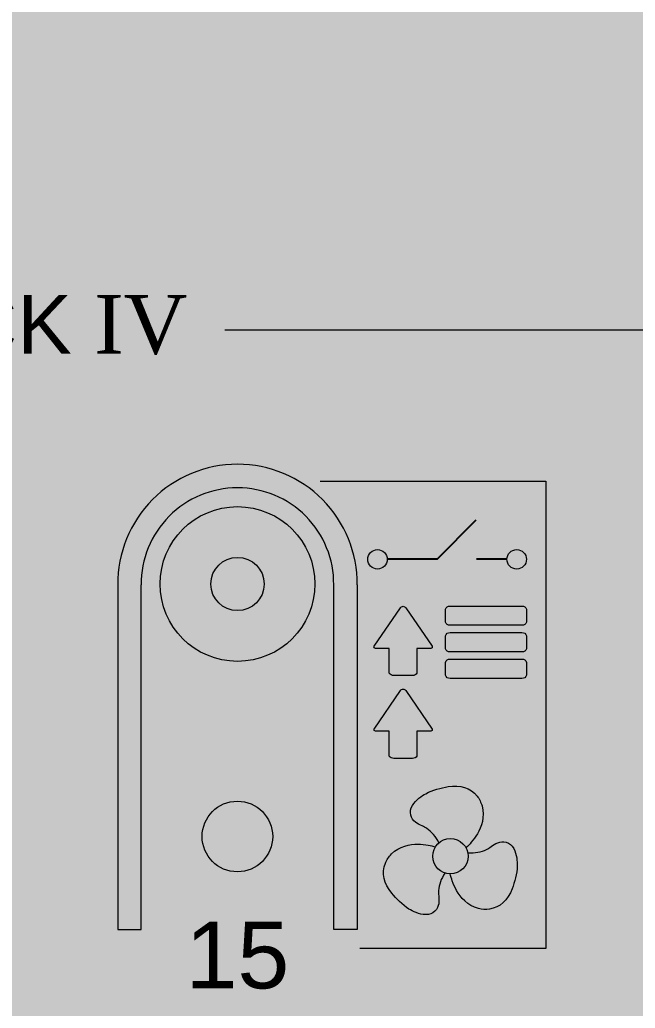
# Model space of a CAD drawing. Header units: millimetres. Extents: x 27500 to 33280, y -10980 to 420.
# Drawn here: x 28063.41 to 28079.21, y 168.07 to 193.44 of the extents above; entities that cross this region are included whole.
import ezdxf
from ezdxf.enums import TextEntityAlignment as Align

# ---------------------------------------------------------------- set-up
doc = ezdxf.new("R2010")
doc.units = ezdxf.units.MM
doc.layers.add('SX_ZEN_BODY', color=7, linetype='Continuous', true_color=0xefefeb)
doc.layers.add('SX_ZEN_KNX_BLACK', color=7, linetype='Continuous', true_color=0x2b2e31)
doc.styles.get("Standard").update_dxf_attribs({"font": 'arial.ttf'})
doc.styles.add('SX_ZIOMB16V3_Arial', font='arial.ttf')
doc.styles.add('SX_ZIOMB16V3_Arial_Rounded', font='txt')

# ---------------------------------------------------------------- blocks, each defined once
blk = doc.blocks.new('SX_DYN_ZENNIO_G005')
at = {"true_color": 0x2f3236}
h = blk.add_hatch(color=250, dxfattribs=at)
h.dxf.hatch_style = 1
h.paths.add_polyline_path([(117.8418902594114, -10.4080891682273, 1), (117.3418902594114, -10.4080891682273, 1)])
h = blk.add_hatch(color=250, dxfattribs=at)
h.dxf.hatch_style = 1
h.paths.add_polyline_path([(121.415600022279, -10.4080891682273, 1), (120.915600022279, -10.4080891682273, 1)])
h = blk.add_hatch(color=250, dxfattribs=at)
h.dxf.hatch_style = 1
h.paths.add_polyline_path([(117.5038863737616, -12.63819295607332, 0.5254335897127663), (117.5423306664422, -12.69400004930081), (117.8958683153294, -12.69400004930081), (117.8958683153294, -13.33251415948631, 0.24962253170569), (118.0085789273623, -13.39252365213848), (118.2499744377162, -13.39252365213848), (118.4913699480701, -13.39252365213848, 0.24962253170569), (118.604080560103, -13.33251415948631), (118.604080560103, -12.69400004930081), (118.9576182089902, -12.69400004930081, 0.6884265938689978), (118.9850545158667, -12.6221923982897), (118.3123982652221, -11.64445901467421, 0.2289995701641923), (118.2499744377021, -11.61348219450825, 0.2593702650229525), (118.1823508763671, -11.65201704057413)])
h = blk.add_hatch(color=250, dxfattribs=at)
h.dxf.hatch_style = 1
h.paths.add_polyline_path([(121.4132437001087, -11.68678215552459, 0.3758706826029272), (121.2981514290334, -11.60645795996275), (119.4537490062778, -11.60646742883396), (119.4537490062778, -11.60645794642401, 0.3754197289689309), (119.3386972885016, -11.68661868479772), (119.3386972885016, -12.01920650924818, 0.37541972896893), (119.4537490062778, -12.09936724762188), (121.2981514217965, -12.09936726116062, 0.3754197289689313), (121.4132031407496, -12.01920652447585)])
h = blk.add_hatch(color=250, dxfattribs=at)
h.dxf.hatch_style = 1
h.paths.add_polyline_path([(121.4132436932871, -12.36961377551721, 0.3758706826029272), (121.2981514222117, -12.28928957995536), (119.4537489994561, -12.28929904882658), (119.4537489994561, -12.28928956641663, 0.3754197289689311), (119.3386972816799, -12.36945030479033), (119.3386972816799, -12.70203812924079, 0.3754197289689291), (119.4537489994561, -12.7821988676145), (121.2981514149749, -12.78219888115323, 0.3754197289689312), (121.4132031339279, -12.70203814446846)])
h = blk.add_hatch(color=250, dxfattribs=at)
h.dxf.hatch_style = 1
h.paths.add_polyline_path([(121.4132437001105, -13.05261228445339, 0.3758706826029257), (121.2981514290352, -12.97228808889154), (119.4537490062796, -12.97229755776276), (119.4537490062796, -12.97228807535281, 0.3754197289689309), (119.3386972885034, -13.05244881372651), (119.3386972885034, -13.38503663817697, 0.3754197289689294), (119.4537490062796, -13.46519737655067), (121.2981514217983, -13.46519739008941, 0.3754197289689313), (121.4132031407514, -13.38503665340464)])
h = blk.add_hatch(color=250, dxfattribs=at)
h.dxf.hatch_style = 1
h.paths.add_polyline_path([(117.5038863737616, -14.76402875123982, 0.5254335897127663), (117.5423306664422, -14.8198358444673), (117.8958683153294, -14.8198358444673), (117.8958683153294, -15.4583499546528, 0.24962253170569), (118.0085789273623, -15.51835944730497), (118.2499744377162, -15.51835944730497), (118.4913699480701, -15.51835944730497, 0.24962253170569), (118.604080560103, -15.4583499546528), (118.604080560103, -14.8198358444673), (118.9576182089902, -14.8198358444673, 0.6884265938689978), (118.9850545158667, -14.74802819345619), (118.3123982652221, -13.77029480984069, 0.2289995701641923), (118.2499744377021, -13.73931798967474, 0.2593702650229525), (118.1823508763671, -13.77785283574063)])
h = blk.add_hatch(color=250, dxfattribs=at)
h.dxf.hatch_style = 1
edge = h.paths.add_edge_path()
edge.add_spline(control_points=[(120.1546614415686, -17.45500495965403), (120.2544057447378, -17.28254292703728), (120.3560553158133, -17.01947481836429), (120.2773395250917, -16.74038834577855)], knot_values=[8, 8, 8, 8, 9, 9, 9, 9], degree=3, periodic=0)
edge.add_spline(control_points=[(120.2773395250917, -16.74038834577855), (120.2509833190545, -16.64925302862444), (120.2046218000007, -16.55691809831329), (120.1488045068938, -16.48610563933958)], knot_values=[7, 7, 7, 7, 8, 8, 8, 8], degree=3, periodic=0)
edge.add_spline(control_points=[(120.1488045068938, -16.48610563933958), (119.9830814817835, -16.27677314353092), (119.710698736659, -16.18824874912876), (119.4029979697895, -16.24406604364627)], knot_values=[6, 6, 6, 6, 7, 7, 7, 7], degree=3, periodic=0)
edge.add_spline(control_points=[(119.4029979697895, -16.24406604364627), (119.2202333817397, -16.27677314353092), (119.0085016649657, -16.32486351801013), (118.8288066752095, -16.42425499630039)], knot_values=[5, 5, 5, 5, 6, 6, 6, 6], degree=3, periodic=0)
edge.add_spline(control_points=[(118.8288066752095, -16.42425499630039), (118.7376724004177, -16.4745681833932), (118.5726187072889, -16.58069866500442), (118.4887163539331, -16.72539318132236)], knot_values=[4, 4, 4, 4, 5, 5, 5, 5], degree=3, periodic=0)
edge.add_spline(control_points=[(118.4887163539331, -16.72539318132236), (118.4420372902284, -16.80756668254285), (118.4277477809312, -16.89111621061816), (118.4494466654198, -16.97332499457876)], knot_values=[3, 3, 3, 3, 4, 4, 4, 4], degree=3, periodic=0)
edge.add_spline(control_points=[(118.4494466654198, -16.97332499457876), (118.4887163539331, -17.1366135148222), (118.6210266252049, -17.19779378580402), (118.7369667456198, -17.25258788086408)], knot_values=[2, 2, 2, 2, 3, 3, 3, 3], degree=3, periodic=0)
edge.add_spline(control_points=[(118.7369667456198, -17.25258788086408), (118.7798695162084, -17.27273432534581), (118.8224204994496, -17.29288076982662), (118.8586205896692, -17.31630850911857)], knot_values=[1, 1, 1, 1, 2, 2, 2, 2], degree=3, periodic=0)
edge.add_spline(control_points=[(118.8586205896692, -17.31630850911857), (118.9810869767586, -17.39661202512467), (119.0922276046269, -17.52892229973837), (119.166815314885, -17.68275504568952)], knot_values=[0, 0, 0, 0, 1, 1, 1, 1], degree=3, periodic=0)
edge.add_arc((119.4634865336809, -18.03032532841767), 0.4552845050672384, 28.203609984169816, 130.5317459929943, ccw=False)
edge.add_spline(control_points=[(119.8647167834194, -17.81515500693091), (119.8658308327274, -17.81408469026461), (119.8669448820353, -17.81301437359831), (119.8680589313433, -17.811944056932)], knot_values=[11.02568698387983, 11.02568698387983, 11.02568698387983, 11.02568698387983, 11.0524167708765, 11.0524167708765, 11.0524167708765, 11.0524167708765], degree=3, periodic=0)
edge.add_spline(control_points=[(119.8680589313433, -17.811944056932), (119.8691295184983, -17.81091549628705), (119.8702001056533, -17.8098869356421), (119.8712704818738, -17.80885555808196)], knot_values=[11, 11, 11, 11, 11.02568698387983, 11.02568698387983, 11.02568698387983, 11.02568698387983], degree=3, periodic=0)
edge.add_spline(control_points=[(119.8712704818738, -17.80885555808196), (119.9129404663897, -17.76870380007891), (119.9542907667549, -17.72428283054829), (119.9994526726821, -17.67294644399804)], knot_values=[10, 10, 10, 10, 11, 11, 11, 11], degree=3, periodic=0)
edge.add_spline(control_points=[(119.9994526726821, -17.67294644399804), (120.0583748468218, -17.60435679763792), (120.1103816041161, -17.53149793975113), (120.1546614415686, -17.45500495965403)], knot_values=[9, 9, 9, 9, 10, 10, 10, 10], degree=3, periodic=0)
h = blk.add_hatch(color=250, dxfattribs=at)
h.dxf.hatch_style = 1
edge = h.paths.add_edge_path()
edge.add_spline(control_points=[(117.9491374263177, -17.97235577476509), (117.8836879454622, -18.04023976632685), (117.8268121701851, -18.12618852071624), (117.7941050711263, -18.21044370359082)], knot_values=[7, 7, 7, 7, 8, 8, 8, 8], degree=3, periodic=0)
edge.add_spline(control_points=[(117.7941050711263, -18.21044370359082), (117.6953839673881, -18.4588694752059), (117.755682168349, -18.73915556094776), (117.9574288699843, -18.97692594511442)], knot_values=[6, 6, 6, 6, 7, 7, 7, 7], degree=3, periodic=0)
edge.add_spline(control_points=[(117.9574288699843, -18.97692594511442), (118.0766492450846, -19.11971519347877), (118.223919397695, -19.27891091589423), (118.4001566790287, -19.38468857010535)], knot_values=[5, 5, 5, 5, 6, 6, 6, 6], degree=3, periodic=0)
edge.add_spline(control_points=[(118.4001566790287, -19.38468857010535), (118.4887163539331, -19.4379302246101), (118.6642843014317, -19.52839516970594), (118.8296534609455, -19.52839516970594)], knot_values=[4, 4, 4, 4, 5, 5, 5, 5], degree=3, periodic=0)
edge.add_spline(control_points=[(118.8296534609455, -19.52839516970594), (118.9252696836513, -19.52839516970594), (119.004514715458, -19.499428040251), (119.0649893301145, -19.43948266516541)], knot_values=[3, 3, 3, 3, 4, 4, 4, 4], degree=3, periodic=0)
edge.add_spline(control_points=[(119.0649893301145, -19.43948266516541), (119.1861160245096, -19.3219911413083), (119.1735190352958, -19.17796699704864), (119.1631822435768, -19.05013763040129)], knot_values=[2, 2, 2, 2, 3, 3, 3, 3], degree=3, periodic=0)
edge.add_spline(control_points=[(119.1631822435768, -19.05013763040129), (119.1587002849139, -19.00240008332035), (119.1549250318401, -18.95519177733818), (119.1573242580923, -18.91264079302196)], knot_values=[1, 1, 1, 1, 2, 2, 2, 2], degree=3, periodic=0)
edge.add_spline(control_points=[(119.1573242580923, -18.91264079302196), (119.166462487495, -18.76604100874952), (119.2259139027194, -18.6044460600218), (119.3206480569499, -18.4626447283748)], knot_values=[0, 0, 0, 0, 1, 1, 1, 1], degree=3, periodic=0)
edge.add_arc((119.4634865336809, -18.03032532841767), 0.4552845050672384, -211.99589608327722, -108.28317157118971, ccw=False)
edge.add_spline(control_points=[(119.0773660959537, -17.78908895445089), (119.0223986120106, -17.77379534043881), (118.9621030170285, -17.75920440126934), (118.8965142513618, -17.74580530188574)], knot_values=[10, 10, 10, 10, 10.996754785895, 10.996754785895, 10.996754785895, 10.996754785895], degree=3, periodic=0)
edge.add_spline(control_points=[(118.8965142513618, -17.74580530188574), (118.8071077907209, -17.72925769687423), (118.7176660473417, -17.72135436313725), (118.629988440912, -17.72135436313725)], knot_values=[9, 9, 9, 9, 10, 10, 10, 10], degree=3, periodic=0)
edge.add_spline(control_points=[(118.629988440912, -17.72135436313725), (118.4304998345735, -17.72135436313725), (118.1514133690382, -17.76425817485175), (117.9491374263177, -17.97235577476509)], knot_values=[8, 8, 8, 8, 9, 9, 9, 9], degree=3, periodic=0)
h = blk.add_hatch(color=250, dxfattribs=at)
h.dxf.hatch_style = 1
edge = h.paths.add_edge_path()
edge.add_arc((119.4634865336809, -18.03032532841767), 0.4552845050672384, -90.67210715514477, 11.515606129763626, ccw=False)
edge.add_spline(control_points=[(119.4581459491157, -18.48557850930807), (119.4717640281117, -18.54241900328212), (119.4891584184418, -18.60067080685199), (119.5117040886664, -18.6640386077073)], knot_values=[10, 10, 10, 10, 11, 11, 11, 11], degree=3, periodic=0)
edge.add_spline(control_points=[(119.5117040886664, -18.6640386077073), (119.5422236579063, -18.75037547223597), (119.5794116648187, -18.83219614605728), (119.6224918891441, -18.90904195355266)], knot_values=[9, 9, 9, 9, 10, 10, 10, 10], degree=3, periodic=0)
edge.add_spline(control_points=[(119.6224918891441, -18.90904195355266), (119.7224136709458, -19.08115115877112), (119.9000259141642, -19.30131545572873), (120.1804884065207, -19.37230432840111)], knot_values=[8, 8, 8, 8, 9, 9, 9, 9], degree=3, periodic=0)
edge.add_spline(control_points=[(120.1804884065207, -19.37230432840111), (120.2716237213728, -19.39484999919601), (120.3748257329646, -19.40194182991523), (120.4649378483852, -19.38796986491557)], knot_values=[7, 7, 7, 7, 8, 8, 8, 8], degree=3, periodic=0)
edge.add_spline(control_points=[(120.4649378483852, -19.38796986491557), (120.7287116051923, -19.34972337486702), (120.9409372803122, -19.15729131146905), (121.0470677592413, -18.8635625018254)], knot_values=[6, 6, 6, 6, 7, 7, 7, 7], degree=3, periodic=0)
edge.add_spline(control_points=[(121.0470677592413, -18.8635625018254), (121.1097651864549, -18.68834841549629), (121.174720708964, -18.48056836024203), (121.1781795190993, -18.27575205513982)], knot_values=[5, 5, 5, 5, 6, 6, 6, 6], degree=3, periodic=0)
edge.add_spline(control_points=[(121.1781795190993, -18.27575205513982), (121.1797308579032, -18.17117401408482), (121.1700644889231, -17.97528424217613), (121.0877134745762, -17.83193046997472)], knot_values=[4, 4, 4, 4, 5, 5, 5, 5], degree=3, periodic=0)
edge.add_spline(control_points=[(121.0877134745762, -17.83193046997472), (121.0396583840504, -17.74908659669596), (120.9748792752355, -17.69482174273467), (120.8934114308715, -17.67294644399804)], knot_values=[3, 3, 3, 3, 4, 4, 4, 4], degree=3, periodic=0)
edge.add_spline(control_points=[(120.8934114308715, -17.67294644399804), (120.7312872451396, -17.62573813801587), (120.6122443711499, -17.70928766609209), (120.5071360042359, -17.78147615192152)], knot_values=[2, 2, 2, 2, 3, 3, 3, 3], degree=3, periodic=0)
edge.add_spline(control_points=[(120.5071360042359, -17.78147615192152), (120.467513488333, -17.80956121287941), (120.4294434129453, -17.83574100588372), (120.390668764596, -17.85606386406412)], knot_values=[1, 1, 1, 1, 2, 2, 2, 2], degree=3, periodic=0)
edge.add_spline(control_points=[(120.390668764596, -17.85606386406412), (120.2597697995781, -17.92101938821484), (120.0897069932746, -17.95132726178632), (119.9195019860947, -17.93894302008208)], knot_values=[0, 0, 0, 0, 1, 1, 1, 1], degree=3, periodic=0)
at = {"layer": 'SX_ZEN_BODY', "true_color": 0xefefeb}
blk.add_hatch(color=7, dxfattribs=at).paths.add_polyline_path([(0, -22.43), (0, 22.57), (0, 45), (8.425, 45), (59.77, 45), (82.475, 45), (133.82, 45), (140, 45), (140, 22.57), (140, -22.43), (140, -45), (133.82, -45), (82.475, -45), (59.77, -45), (8.425, -45), (0, -45)])
at = {"layer": 'SX_ZEN_KNX_BLACK', "true_color": 0x1c1d1f}
h = blk.add_hatch(color=250, dxfattribs=at)
h.paths.add_polyline_path([(115.945, -11.44), (115.83, -11.815), (115.645, -12.15), (115.405, -12.445), (115.11, -12.69), (114.775, -12.87), (114.4, -12.985), (114, -13.025), (113.6, -12.985), (113.225, -12.87), (112.89, -12.69), (112.595, -12.445), (112.355, -12.15), (112.17, -11.815), (112.055, -11.44), (112.015, -11.04), (112.055, -10.64), (112.17, -10.27), (112.355, -9.93), (112.595, -9.635), (112.89, -9.395), (113.225, -9.21), (113.6, -9.095), (114, -9.055), (114.4, -9.095), (114.775, -9.21), (115.11, -9.395), (115.405, -9.635), (115.645, -9.93), (115.83, -10.27), (115.945, -10.64), (115.985, -11.04)])
h.paths.add_polyline_path([(114.63, -10.775), (114.485, -10.56), (114.265, -10.41), (114, -10.36), (113.735, -10.41), (113.515, -10.56), (113.37, -10.775), (113.315, -11.04), (113.37, -11.31), (113.515, -11.525), (113.735, -11.67), (114, -11.725), (114.265, -11.67), (114.485, -11.525), (114.63, -11.31), (114.685, -11.04)], flags=0)
for points in [[(114.63, -11.31), (114.485, -11.525), (114.265, -11.67), (114, -11.725), (113.735, -11.67), (113.515, -11.525), (113.37, -11.31), (113.315, -11.04), (113.37, -10.775), (113.515, -10.56), (113.735, -10.41), (114, -10.36), (114.265, -10.41), (114.485, -10.56), (114.63, -10.775), (114.685, -11.04)], [(118.27, -11.615), (118.29, -11.625), (118.305, -11.635), (118.32, -11.65), (118.995, -12.64), (119, -12.65), (119, -12.66), (118.995, -12.665), (118.99, -12.675), (118.985, -12.685), (118.975, -12.69), (118.97, -12.695), (118.96, -12.695), (118.605, -12.695), (118.605, -13.335), (118.58, -13.36), (118.555, -13.375), (118.525, -13.39), (118.49, -13.395), (118.25, -13.395), (118.01, -13.395), (117.975, -13.39), (117.945, -13.375), (117.92, -13.36), (117.895, -13.335), (117.895, -12.695), (117.54, -12.695), (117.53, -12.695), (117.525, -12.69), (117.515, -12.685), (117.51, -12.675), (117.505, -12.665), (117.5, -12.66), (117.5, -12.65), (117.505, -12.64), (118.18, -11.65), (118.195, -11.635), (118.21, -11.625), (118.23, -11.615), (118.25, -11.615)], [(119.415, -12.095), (119.38, -12.08), (119.355, -12.055), (119.34, -12.02), (119.34, -11.685), (119.355, -11.65), (119.38, -11.625), (119.415, -11.61), (119.455, -11.605), (121.3, -11.605), (121.335, -11.61), (121.37, -11.625), (121.395, -11.65), (121.415, -11.685), (121.415, -12.02), (121.395, -12.055), (121.37, -12.08), (121.335, -12.095), (121.3, -12.1), (119.455, -12.1)], [(119.415, -12.78), (119.38, -12.765), (119.355, -12.735), (119.34, -12.7), (119.34, -12.37), (119.355, -12.335), (119.38, -12.31), (119.415, -12.29), (119.455, -12.29), (121.3, -12.29), (121.335, -12.29), (121.37, -12.31), (121.395, -12.335), (121.415, -12.37), (121.415, -12.7), (121.395, -12.735), (121.37, -12.765), (121.335, -12.78), (121.3, -12.78), (119.455, -12.78)], [(119.415, -13.46), (119.38, -13.445), (119.355, -13.42), (119.34, -13.385), (119.34, -13.05), (119.355, -13.015), (119.38, -12.99), (119.415, -12.975), (119.455, -12.97), (121.3, -12.97), (121.335, -12.975), (121.37, -12.99), (121.395, -13.015), (121.415, -13.05), (121.415, -13.385), (121.395, -13.42), (121.37, -13.445), (121.335, -13.46), (121.3, -13.465), (119.455, -13.465)], [(118.27, -13.74), (118.29, -13.75), (118.305, -13.76), (118.32, -13.78), (118.995, -14.765), (119, -14.775), (119, -14.785), (118.995, -14.795), (118.99, -14.8), (118.985, -14.81), (118.975, -14.815), (118.97, -14.82), (118.96, -14.82), (118.605, -14.82), (118.605, -15.46), (118.58, -15.485), (118.555, -15.5), (118.525, -15.515), (118.49, -15.52), (118.25, -15.52), (118.01, -15.52), (117.975, -15.515), (117.945, -15.5), (117.92, -15.485), (117.895, -15.46), (117.895, -14.82), (117.54, -14.82), (117.53, -14.82), (117.525, -14.815), (117.515, -14.81), (117.51, -14.8), (117.505, -14.795), (117.5, -14.785), (117.5, -14.775), (117.505, -14.765), (118.18, -13.78), (118.195, -13.76), (118.21, -13.75), (118.23, -13.74), (118.25, -13.74)], [(114.83, -17.875), (114.635, -18.165), (114.35, -18.36), (113.995, -18.43), (113.645, -18.36), (113.355, -18.165), (113.16, -17.875), (113.09, -17.525), (113.16, -17.17), (113.355, -16.885), (113.645, -16.69), (113.995, -16.62), (114.35, -16.69), (114.635, -16.885), (114.83, -17.17), (114.905, -17.525)]]:
    blk.add_hatch(color=250, dxfattribs=at).paths.add_polyline_path(points)
at = {"color": 250, "lineweight": 5, "true_color": 0x2f3236}
blk.add_line((113.6763802032804, -4.521180543175261), (128.2663487030912, -4.521180543175261), dxfattribs=at)
for points in [[(116.1193768656428, -8.397960910812216), (121.9112173479095, -8.397960910812216), (121.9112173479095, -20.39977299694452), (117.136860493091, -20.39977299694452)], [(119.166815314885, -17.68275504568952), (119.166815314885, -17.68275504568952)], [(119.166815314885, -17.68275504568952), (119.166815314885, -17.68275504568952)], [(119.9195019860947, -17.93894302008208), (119.9195019860947, -17.93894302008208)]]:
    blk.add_lwpolyline(points, dxfattribs=at)
at = {"color": 250, "true_color": 0x2f3236}
for points in [[(120.1128201672302, -9.406482748029118), (119.1203581269485, -10.40808916822639), (117.8418902594114, -10.4080891682273)], [(120.915600022279, -10.4080891682273), (120.1293158085029, -10.4080891682273)]]:
    blk.add_lwpolyline(points, dxfattribs=at)
at = {"color": 250, "lineweight": 9, "true_color": 0x2f3236}
for points in [[(110.9258328571288, -11.06322411834604), (110.9258328571288, -19.90780906026553), (111.5296439659371, -19.90780906026553), (111.5296439777296, -11.06322411834604)], [(117.0730953376298, -11.06322411834604), (117.0730953376298, -19.90780906026553), (116.4692842288216, -19.90780906026553), (116.4692842170291, -11.06322411834604)]]:
    blk.add_lwpolyline(points, dxfattribs=at)
at = {"color": 250, "lineweight": 5, "true_color": 0x2f3236}
for points in [[(118.2499744377021, -11.61348219450825, -0.2593702651017197), (118.3175979990653, -11.65201704057413), (118.9960625016708, -12.63819295607332, -0.5254335897127635), (118.9576182089902, -12.69400004930081), (118.604080560103, -12.69400004930081), (118.604080560103, -13.33251415948631, -0.2496225317056901), (118.4913699480701, -13.39252365213848), (118.2499744377162, -13.39252365213848), (118.0085789273623, -13.39252365213848, -0.2496225317056901), (117.8958683153294, -13.33251415948631), (117.8958683153294, -12.69400004930081), (117.5423306664422, -12.69400004930081, -0.5254335897127635), (117.5038863737616, -12.63819295607332), (118.1823508763671, -11.65201704057413, -0.2593702650229485), (118.2499744377021, -11.61348219450825)], [(119.4537490062778, -12.09936724762188), (119.4537490062778, -12.09936724762188, -0.3754197289689309), (119.3386972885016, -12.01920650924818), (119.3386972885016, -11.68661868479772), (119.3386972885016, -11.68661868479772, -0.3754197289689309), (119.4537490062778, -11.60645794642401), (119.4537490062778, -11.60646742883396), (121.2981514290334, -11.60645795996275, -0.3754197289689309), (121.4132031456327, -11.68661870002539), (121.4132437200521, -11.68661870002539), (121.4132031407496, -12.01920652447585, -0.3754197289689309), (121.2981514217965, -12.09936726116062), (119.4537489990409, -12.09936724762188)], [(119.4537489994561, -12.7821988676145), (119.4537489994561, -12.7821988676145, -0.3754197289689309), (119.3386972816799, -12.70203812924079), (119.3386972816799, -12.36945030479033), (119.3386972816799, -12.36945030479033, -0.3754197289689309), (119.4537489994561, -12.28928956641663), (119.4537489994561, -12.28929904882658), (121.2981514222117, -12.28928957995536, -0.3754197289689309), (121.413203138811, -12.369450320018), (121.4132437132305, -12.369450320018), (121.4132031339279, -12.70203814446846, -0.3754197289689309), (121.2981514149749, -12.78219888115323), (119.4537489922193, -12.7821988676145)], [(119.4537490062796, -13.46519737655067), (119.4537490062796, -13.46519737655067, -0.3754197289689309), (119.3386972885034, -13.38503663817697), (119.3386972885034, -13.05244881372651), (119.3386972885034, -13.05244881372651, -0.3754197289689309), (119.4537490062796, -12.97228807535281), (119.4537490062796, -12.97229755776276), (121.2981514290352, -12.97228808889154, -0.3754197289689309), (121.4132031456345, -13.05244882895418), (121.4132437200539, -13.05244882895418), (121.4132031407514, -13.38503665340464, -0.3754197289689309), (121.2981514217983, -13.46519739008941), (119.4537489990427, -13.46519737655067)], [(118.2499744377021, -13.73931798967474, -0.2593702651017197), (118.3175979990653, -13.77785283574063), (118.9960625016708, -14.76402875123982, -0.5254335897127635), (118.9576182089902, -14.8198358444673), (118.604080560103, -14.8198358444673), (118.604080560103, -15.4583499546528, -0.2496225317056901), (118.4913699480701, -15.51835944730497), (118.2499744377162, -15.51835944730497), (118.0085789273623, -15.51835944730497, -0.2496225317056901), (117.8958683153294, -15.4583499546528), (117.8958683153294, -14.8198358444673), (117.5423306664422, -14.8198358444673, -0.5254335897127635), (117.5038863737616, -14.76402875123982), (118.1823508763671, -13.77785283574063, -0.2593702650229485), (118.2499744377021, -13.73931798967474)]]:
    blk.add_lwpolyline(points, format="xyb", dxfattribs=at)
at = {"color": 250, "lineweight": 9, "true_color": 0x2f3236}
for centre, radius in [((113.9994640973793, -11.04129616194619), 1.98612731059892), ((114.0000314959918, -11.04186298522687), 0.6831023214353465), ((113.9969583729678, -17.52352826716229), 0.9057641153867731)]:
    blk.add_circle(centre, radius, dxfattribs=at)
at = {"color": 250, "lineweight": 5, "true_color": 0x2f3236}
for centre, radius in [((117.5918902594114, -10.4080891682273), 0.25), ((121.165600022279, -10.4080891682273), 0.25), ((119.4634865336809, -18.03032532841767), 0.4552845050672384)]:
    blk.add_circle(centre, radius, dxfattribs=at)
at = {"color": 250, "lineweight": 9, "true_color": 0x2f3236}
for centre, radius, start, end in [((113.9994640973793, -11.04129616194528), 3.073709458669156, 90.04670820428186, 180.4087536669767), ((113.9994640973793, -11.04129616194528), 3.073709458669156, 359.5912463330233, 89.95329179571814), ((114.0000314959918, -11.04186298522687), 2.470484923534017, 90.07127225222281, 180.5087599232379), ((113.9988966987668, -11.04186298522687), 2.470484923534017, 359.491240076762, 89.92872774775113)]:
    blk.add_arc(centre, radius, start, end, dxfattribs=at)
at = {"color": 250, "lineweight": 5, "true_color": 0x2f3236}
for points, knots in [([(119.1675728989228, -17.68432084677293), (119.167320787559, -17.683798667755), (119.1670682614133, -17.68327673296095), (119.166815314885, -17.68275504568952), (119.0922276046269, -17.52892229973837), (118.9810869767586, -17.39661202512467), (118.8586205896692, -17.31630850911857), (118.8224204994496, -17.29288076982662), (118.7798695162084, -17.27273432534581), (118.7369667456198, -17.25258788086408), (118.6210266252049, -17.19779378580402), (118.4887163539331, -17.1366135148222), (118.4494466654198, -16.97332499457876), (118.4277477809312, -16.89111621061816), (118.4420372902284, -16.80756668254285), (118.4887163539331, -16.72539318132236), (118.5726187072889, -16.58069866500442), (118.7376724004177, -16.4745681833932), (118.8288066752095, -16.42425499630039), (119.0085016649657, -16.32486351801013), (119.2202333817397, -16.27677314353092), (119.4029979697895, -16.24406604364627), (119.710698736659, -16.18824874912876), (119.9830814817835, -16.27677314353092), (120.1488045068938, -16.48610563933958), (120.2046218000007, -16.55691809831329), (120.2509833190545, -16.64925302862444), (120.2773395250917, -16.74038834577855), (120.3560553158133, -17.01947481836429), (120.2544057447378, -17.28254292703728), (120.1546614415686, -17.45500495965403), (120.1103816041161, -17.53149793975113), (120.0583748468218, -17.60435679763792), (119.9994526726821, -17.67294644399804), (119.9542907667549, -17.72428283054829), (119.9129404663897, -17.76870380007891), (119.8712704818738, -17.80885555808196), (119.8702001056533, -17.8098869356421), (119.8691295184983, -17.81091549628705), (119.8680589313433, -17.811944056932), (119.8669448820353, -17.81301437359831), (119.8658308327274, -17.81408469026461), (119.8647167834194, -17.81515500693091)], [-0.003391262815385, -0.003391262815385, -0.003391262815385, -0.0033912628115293, 0, 0, 0, 1, 1, 1, 2, 2, 2, 3, 3, 3, 4, 4, 4, 5, 5, 5, 6, 6, 6, 7, 7, 7, 8, 8, 8, 9, 9, 9, 10, 10, 10, 11, 11, 11, 11.02568698387983, 11.02568698387983, 11.02568698387983, 11.0524167708765, 11.0524167708765, 11.0524167708765, 11.0524167708765]), ([(119.3206600287724, -18.46262680892628), (119.3206560381024, -18.46263278204093), (119.3206520474948, -18.46263875519013), (119.3206480569499, -18.4626447283748), (119.2259139027194, -18.6044460600218), (119.166462487495, -18.76604100874952), (119.1573242580923, -18.91264079302196), (119.1549250318401, -18.95519177733818), (119.1587002849139, -19.00240008332035), (119.1631822435768, -19.05013763040129), (119.1735190352958, -19.17796699704864), (119.1861160245096, -19.3219911413083), (119.0649893301145, -19.43948266516541), (119.004514715458, -19.499428040251), (118.9252696836513, -19.52839516970594), (118.8296534609455, -19.52839516970594), (118.6642843014317, -19.52839516970594), (118.4887163539331, -19.4379302246101), (118.4001566790287, -19.38468857010535), (118.223919397695, -19.27891091589423), (118.0766492450846, -19.11971519347877), (117.9574288699843, -18.97692594511442), (117.755682168349, -18.73915556094776), (117.6953839673881, -18.4588694752059), (117.7941050711263, -18.21044370359082), (117.8268121701851, -18.12618852071624), (117.8836879454622, -18.04023976632685), (117.9491374263177, -17.97235577476509), (118.1514133690382, -17.76425817485175), (118.4304998345735, -17.72135436313725), (118.629988440912, -17.72135436313725), (118.7176660473417, -17.72135436313725), (118.8071077907209, -17.72925769687423), (118.8965142513618, -17.74580530188574), (118.9621030170285, -17.75920440126934), (119.0223986120106, -17.77379534043881), (119.0773660959537, -17.78908895445089)], [-4.21236131143e-05, -4.21236131143e-05, -4.21236131143e-05, -4.21236131143e-05, 0, 0, 0, 1, 1, 1, 2, 2, 2, 3, 3, 3, 4, 4, 4, 5, 5, 5, 6, 6, 6, 7, 7, 7, 8, 8, 8, 9, 9, 9, 10, 10, 10, 10.996754785895, 10.996754785895, 10.996754785895, 10.996754785895]), ([(119.9093435995917, -17.93815452321938), (119.9127297817915, -17.9384333771362), (119.9161159120829, -17.93869664684222), (119.9195019860947, -17.93894302008208), (120.0897069932746, -17.95132726178632), (120.2597697995781, -17.92101938821484), (120.390668764596, -17.85606386406412), (120.4294434129453, -17.83574100588372), (120.467513488333, -17.80956121287941), (120.5071360042359, -17.78147615192152), (120.6122443711499, -17.70928766609209), (120.7312872451396, -17.62573813801587), (120.8934114308715, -17.67294644399804), (120.9748792752355, -17.69482174273467), (121.0396583840504, -17.74908659669596), (121.0877134745762, -17.83193046997472), (121.1700644889231, -17.97528424217613), (121.1797308579032, -18.17117401408482), (121.1781795190993, -18.27575205513982), (121.174720708964, -18.48056836024203), (121.1097651864549, -18.68834841549629), (121.0470677592413, -18.8635625018254), (120.9409372803122, -19.15729131146905), (120.7287116051923, -19.34972337486702), (120.4649378483852, -19.38796986491557), (120.3748257329646, -19.40194182991523), (120.2716237213728, -19.39484999919601), (120.1804884065207, -19.37230432840111), (119.9000259141642, -19.30131545572873), (119.7224136709458, -19.08115115877112), (119.6224918891441, -18.90904195355266), (119.5794116648187, -18.83219614605728), (119.5422236579063, -18.75037547223597), (119.5117040886664, -18.6640386077073), (119.4891584184418, -18.60067080685199), (119.4717640281117, -18.54241900328212), (119.4581459491157, -18.48557850930807)], [-0.0198940916481562, -0.0198940916481562, -0.0198940916481562, -0.0198940916481562, 0, 0, 0, 1, 1, 1, 2, 2, 2, 3, 3, 3, 4, 4, 4, 5, 5, 5, 6, 6, 6, 7, 7, 7, 8, 8, 8, 9, 9, 9, 10, 10, 10, 11, 11, 11, 11])]:
    blk.add_open_spline(points, degree=3, knots=knots, dxfattribs=at)
at = {"color": 250, "true_color": 0x2f3236}
for s, insert, char_height, attachment_point, style in [('{\\fArial|b0|i0|c0|p34;BLOCK \\fBookman Old Style|b0|i0|c0|p34;IV}', (102.6457042498655, -5.159588137301681), 1.498810790828275, 7, 'SX_ZIOMB16V3_Arial_Rounded'), ('15                  ', (113.9969583729673, -20.57738488525625), 1.714562081031095, 5, 'SX_ZIOMB16V3_Arial')]:
    blk.add_mtext(s, dxfattribs=dict(at, insert=insert, char_height=char_height, attachment_point=attachment_point, style=style))
blk = doc.blocks.new('*U461')
blk.add_blockref('SX_DYN_ZENNIO_G005', (0, 0))
at = {"color": 5, "flags": 1}
for tag, p in [('UFH_ACTUATOR_1', (26.29945822262654, 47.19754861900036)), ('UFH_ACTUATOR_2', (32.64945822103893, 47.19771712436886)), ('UFH_ACTUATOR_3', (39.02460741649338, 47.19754861900036)), ('UFH_ACTUATOR_4', (45.37460741490575, 47.19754861900036)), ('UFH_ACTUATOR_5', (51.69989440908193, 47.19771712436704)), ('UFH_ACTUATOR_6', (58.04989440749431, 47.19771712436704)), ('UFH_ACTUATOR_7', (64.42504360294879, 47.19771712436704)), ('UFH_ACTUATOR_8', (70.7750436013621, 47.19771712436704)), ('DALI_OUTPUT', (70.6747481255261, 46.47803667161497)), ('OUTPUT_10', (158.5130525667048, 47.83699680010971)), ('OUTPUT_11', (164.8579321289866, 47.83699680010971)), ('OUTPUT_12', (183.9008350679486, 47.83699680010971)), ('OUTPUT_4', (59.12209007420408, 47.83699680010963)), ('OUTPUT_1', (14.69140463399853, 47.83699680010963)), ('OUTPUT_2', (33.73430757296027, 47.83699680010963)), ('OUTPUT_3', (40.07918713524217, 47.83699680010963)), ('OUTPUT_5', (79.30977474084314, 47.83699680010967)), ('OUTPUT_6', (98.35267767980488, 47.83699680010967)), ('OUTPUT_7', (104.6975572420868, 47.83699680010967)), ('OUTPUT_8', (123.7404601810487, 47.83699680010967)), ('OUTPUT_9', (139.470149627743, 47.83699680010971))]:
    blk.add_attdef(tag, p, '', height=2.5, rotation=90, dxfattribs=at)
at = {"color": 3, "flags": 1}
for tag, p in [('REFERENCE', (40.4980184018026, 35.58600568302515)), ('PHYSICAL_ADD.', (40.85020462547106, 32.0296889004039)), ('PHYSICAL.ADD.', (62.27940253899851, 28.37659751854744))]:
    blk.add_attdef(tag, text='', height=2.5, dxfattribs=at).set_placement(p, align=Align.CENTER)
at = {"flags": 1}
for tag in ['WIDTH_MM', 'SOURCE_BLOCK', 'MODEL', 'HEIGHT_MM']:
    blk.add_attdef(tag, (0, 0), '', height=1, dxfattribs=at)
at = {"color": 5, "flags": 1}
for tag, p in [('OUTPUT_13', (13.61431278371896, -47.99695966338215)), ('OUTPUT_14', (32.65721572268069, -47.99695966338215)), ('OUTPUT_15', (39.00209528496259, -47.99695966338215)), ('OUTPUT_16', (58.04499822392449, -47.99695966338215)), ('OUTPUT_18', (98.3526776798048, -48.04538281526914)), ('OUTPUT_19', (104.6975572420867, -48.04538281526914)), ('OUTPUT_20', (123.7404601810486, -48.04538281526914)), ('OUTPUT_23', (164.8579321289866, -48.04538281526916)), ('OUTPUT_24', (183.9008350679486, -48.04538281526916)), ('OUTPUT_17', (79.3097747408431, -48.04538281526914)), ('OUTPUT_21', (139.470149627743, -48.04538281526916)), ('OUTPUT_22', (158.5130525667048, -48.04538281526916))]:
    blk.add_attdef(tag, text='', height=2.5, rotation=90, dxfattribs=at).set_placement(p, align=Align.RIGHT)

msp = doc.modelspace()

# ---------------------------------------------------------------- block references
msp.add_blockref('*U461', (27955, 190))

doc.saveas('drawing.dxf')
